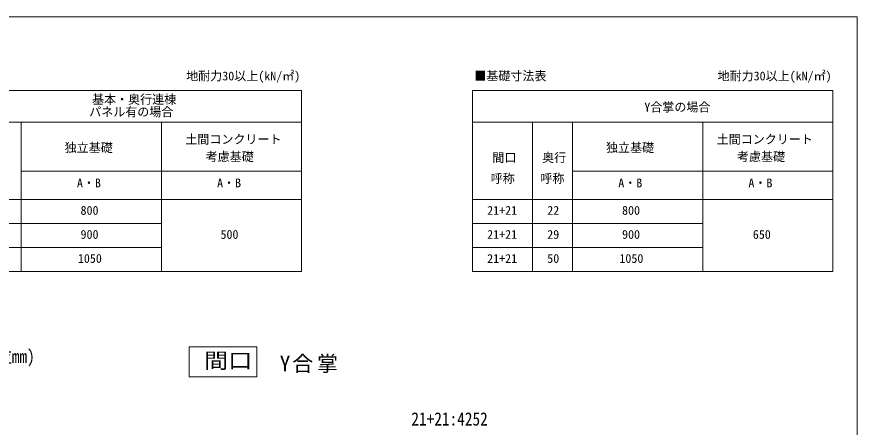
# Model space of a CAD drawing. Units: millimetres at full size, sheet at 1:30; details may follow other scales. Extents: x -20916 to 28483, y -5820 to 5820.
# Drawn here: x -386 to 8008, y 1725 to 5820 of the extents above; entities that cross this region are included whole.
import ezdxf
from ezdxf.enums import TextEntityAlignment as Align

# ---------------------------------------------------------------- set-up
doc = ezdxf.new("R2010")
doc.units = ezdxf.units.MM
doc.header["$LTSCALE"] = 30
doc.linetypes.add('DASHED1', pattern=[1.8, 1.2, -0.6])
for name, color, linetype, lineweight in [('0-5_DIM1', 4, 'DASHED1', 9), ('0-6_OTH_LINE', 6, 'Continuous', 9), ('F-0_240', 7, 'Continuous', 9)]:
    doc.layers.add(name, color=color, linetype=linetype, lineweight=lineweight)
doc.styles.add('ＭＳ ゴシック', font='')
doc.styles.get('ＭＳ ゴシック').set_extended_font_data('MS Gothic')

msp = doc.modelspace()

# ---------------------------------------------------------------- linework, layer by layer
at = {"layer": '0-5_DIM1', "color": 7, "linetype": 'Continuous', "lineweight": 18}
for p, q in [((-1141.48, 5085.5), (2458.52, 5085.5)), ((4165.81, 5085.5), (7765.81, 5085.5)), ((-1141.48, 4767.74), (2458.52, 4767.74)), ((-341.48, 4767.74), (-341.48, 3278.38)), ((4165.81, 4767.74), (7765.81, 4767.74)), ((5165.81, 4767.74), (5165.81, 3278.38)), ((-341.48, 4278.71), (2458.52, 4278.71)), ((5165.81, 4278.71), (7765.81, 4278.71)), ((-1141.48, 3998.38), (2458.52, 3998.38)), ((4165.81, 3998.38), (7765.81, 3998.38)), ((-1141.48, 3758.38), (1058.52, 3758.38)), ((4165.81, 3758.38), (6465.81, 3758.38)), ((-1141.48, 3518.38), (1058.52, 3518.38)), ((4165.81, 3518.38), (6465.81, 3518.38)), ((-1141.48, 3278.38), (2458.52, 3278.38))]:
    msp.add_line(p, q, dxfattribs=at)
at = {"layer": '0-5_DIM1', "color": 7, "linetype": 'Continuous'}
for p, q in [((2458.52, 5085.5), (2458.52, 3278.38)), ((7765.81, 5085.5), (7765.81, 3278.38)), ((-341.48, 4767.74), (-341.48, 3278.38)), ((1058.52, 4767.74), (1058.52, 3278.38)), ((4765.81, 4767.74), (4765.81, 3278.38)), ((5165.81, 4767.74), (5165.81, 3278.38)), ((6465.81, 4767.74), (6465.81, 3278.38))]:
    msp.add_line(p, q, dxfattribs=at)
at = {"layer": '0-5_DIM1', "color": 7, "linetype": 'Continuous', "lineweight": 18}
msp.add_lwpolyline([(4165.81, 5085.5), (4165.81, 3278.38), (7765.81, 3278.38)], dxfattribs=at)
at = {"layer": '0-5_DIM1', "color": 3, "linetype": 'Continuous'}
msp.add_lwpolyline([(1335.1, 2526.69), (2011.5, 2526.69), (2011.5, 2227.19), (1335.1, 2227.19)], close=True, dxfattribs=at)
at = {"layer": 'F-0_240', "color": 5}
for p, q in [((-8432.06, 5820), (8007.94, 5820)), ((8007.94, 5820), (8007.94, -5820))]:
    msp.add_line(p, q, dxfattribs=at)

# ---------------------------------------------------------------- texts
at = {"layer": '0-5_DIM1', "color": 7, "style": 'ＭＳ ゴシック'}
for s, p in [('地耐力30以上(kN/㎡)', (1305.94, 5159.34)), ('地耐力30以上(kN/㎡)', (6613.23, 5159.34)), ('■基礎寸法表', (4183.98, 5159.34)), ('基本・奥行連棟', (365.62, 4925.21)), ('Y合掌の場合', (5881.98, 4848.61)), ('パネル有の場合', (337.03, 4800.7)), ('土間コンクリート', (1297.7, 4527.19)), ('土間コンクリート', (6604.99, 4527.19)), ('独立基礎', (92.06, 4443.62)), ('独立基礎', (5499.35, 4443.62)), ('考慮基礎', (1500.17, 4353.71)), ('間口', (4364, 4343.84)), ('奥行', (4860.51, 4343.84)), ('考慮基礎', (6807.46, 4353.71)), ('A・B', (214.31, 4091.98)), ('A・B', (1614.31, 4091.98)), ('呼称', (4347.18, 4136.14)), ('呼称', (4843.69, 4136.14)), ('A・B', (5621.59, 4091.98)), ('A・B', (6921.59, 4091.98)), ('800', (250.56, 3818.38)), ('21+21', (4312.08, 3818.38)), ('22', (4912.08, 3818.38)), ('800', (5659.41, 3818.38)), ('900', (250.56, 3578.38)), ('500', (1648.24, 3578.38)), ('21+21', (4312.08, 3578.38)), ('29', (4912.08, 3578.38)), ('900', (5659.41, 3578.38)), ('650', (6965.67, 3578.38)), ('1050', (223.92, 3338.38)), ('21+21', (4312.08, 3338.38)), ('50', (4912.08, 3338.38)), ('1050', (5632.78, 3338.38))]:
    msp.add_text(s, height=87.98, dxfattribs=at).set_placement(p, align=Align.BOTTOM_LEFT)
at = {"layer": '0-5_DIM1', "color": 2, "style": 'ＭＳ ゴシック', "width": 1.15}
msp.add_text('間口', height=154, dxfattribs=at).set_placement((1483.58, 2266.31), align=Align.BOTTOM_LEFT)
at = {"layer": '0-5_DIM1', "color": 7, "style": 'ＭＳ ゴシック', "width": 0.85}
msp.add_text('21+21:4252', height=132, dxfattribs=at).set_placement((3554.74, 1702.12), align=Align.BOTTOM_LEFT)
at = {"layer": '0-5_DIM1', "color": 2, "insert": (2240.78, 2266.31), "char_height": 154, "attachment_point": 7, "style": 'ＭＳ ゴシック'}
msp.add_mtext('\\T1.18;Y合掌', dxfattribs=at)
at = {"layer": '0-6_OTH_LINE', "color": 7, "style": 'ＭＳ ゴシック', "width": 0.85}
msp.add_text('寸法図:(単位mm)', height=132, dxfattribs=at).set_placement((-1353.69, 2325.74), align=Align.BOTTOM_LEFT)

doc.saveas('drawing.dxf')
